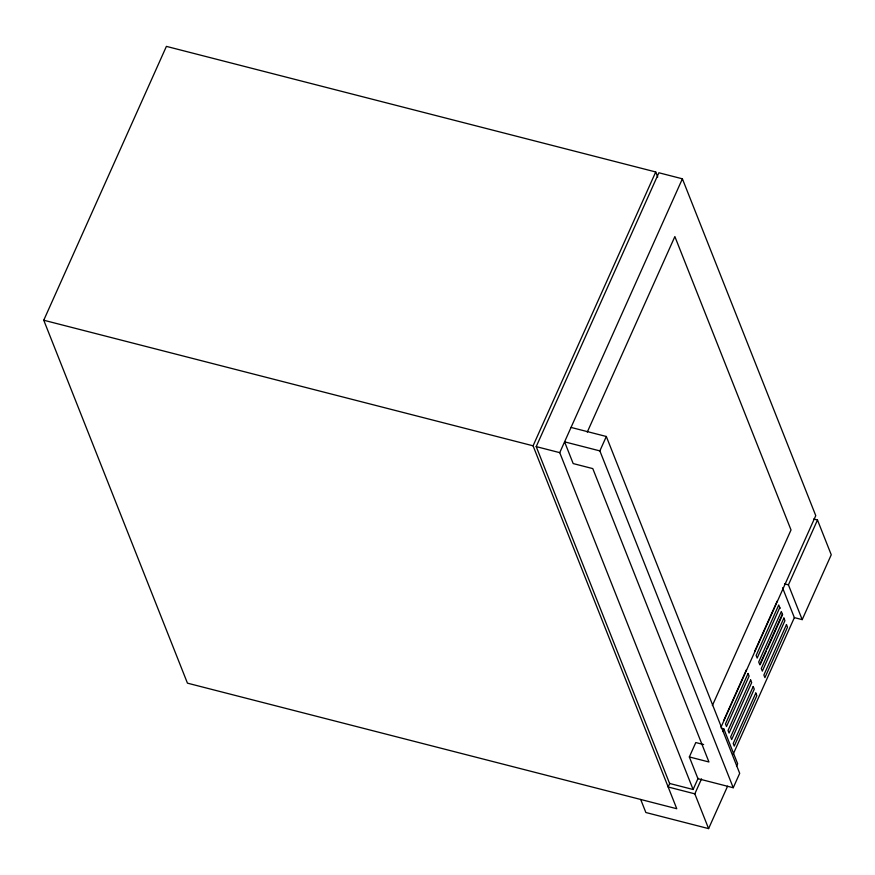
<?xml version="1.0" encoding="UTF-8"?>
<svg xmlns="http://www.w3.org/2000/svg" width="875" height="875" viewBox="0 0 875 875"><rect width="100%" height="100%" fill="white"/><g stroke="black" fill="none" stroke-linecap="round" stroke-linejoin="round"><path stroke-width="1.31" d="M655.736 171.97L533.072 445.812L676.769 808.73L187.447 683.156L43.75 320.228L166.403 46.386L655.736 171.97L657.748 177.045M698.119 778.291L693.109 789.502L669.583 783.464L536.211 446.611L658.875 172.769L682.391 178.806L815.763 515.648L720.978 727.256M693.109 789.502L559.737 452.648L682.391 178.806M587.267 432.119L674.866 236.567L791.022 529.955L712.359 705.578M703.642 744.559L695.8 742.547L689.347 756.952L697.944 778.684L733.239 787.741L599.867 450.898L606.32 436.483L571.036 427.427M669.834 783.267L668.161 786.997L694.827 793.844L708.597 828.614L645.859 812.514L640.697 799.477M723.92 720.016L746.517 669.572M754.589 651.547L777.175 601.103M694.827 793.844L701.531 778.881M722.761 731.478L723.877 728.984L721.263 728.317M782.556 587.814L794.358 617.619L802.2 619.631L788.43 584.861L817.48 520.002L813.673 519.017M779.756 607.622L757.17 658.066L756.131 655.462L778.728 605.019L780.139 608.388M782.337 614.141L759.752 664.595L758.712 661.981L781.309 611.538L782.6 614.6L767.233 648.9M760.102 664.825L766.128 651.35M733.141 754.294L794.358 617.619M708.597 828.614L727.584 786.209M736.52 766.248L737.647 763.755L723.877 728.984M802.2 619.631L831.25 554.772L817.48 520.002M733.239 787.741L739.692 773.336L606.32 436.483M599.867 450.898L564.583 441.842L573.18 463.575L592.791 468.606L708.947 761.983L689.347 756.952M43.75 320.228L533.072 445.812M536.211 446.611L559.737 452.648M784.514 583.855L788.43 584.861M748.059 673.477L725.473 723.92L726.502 726.534L749.098 676.091L748.059 673.477M750.641 679.995L728.055 730.439L729.083 733.053L751.68 682.609L750.641 679.995M753.222 686.514L730.636 736.958L731.664 739.572L754.261 689.128L753.222 686.514M783.891 618.056L761.294 668.5L762.333 671.114L784.919 620.67L783.891 618.056M755.803 693.033L733.217 743.487L734.245 746.091L756.842 695.647L755.803 693.033M786.472 624.575L763.875 675.019L764.914 677.633L787.5 627.189L786.472 624.575"/></g></svg>
